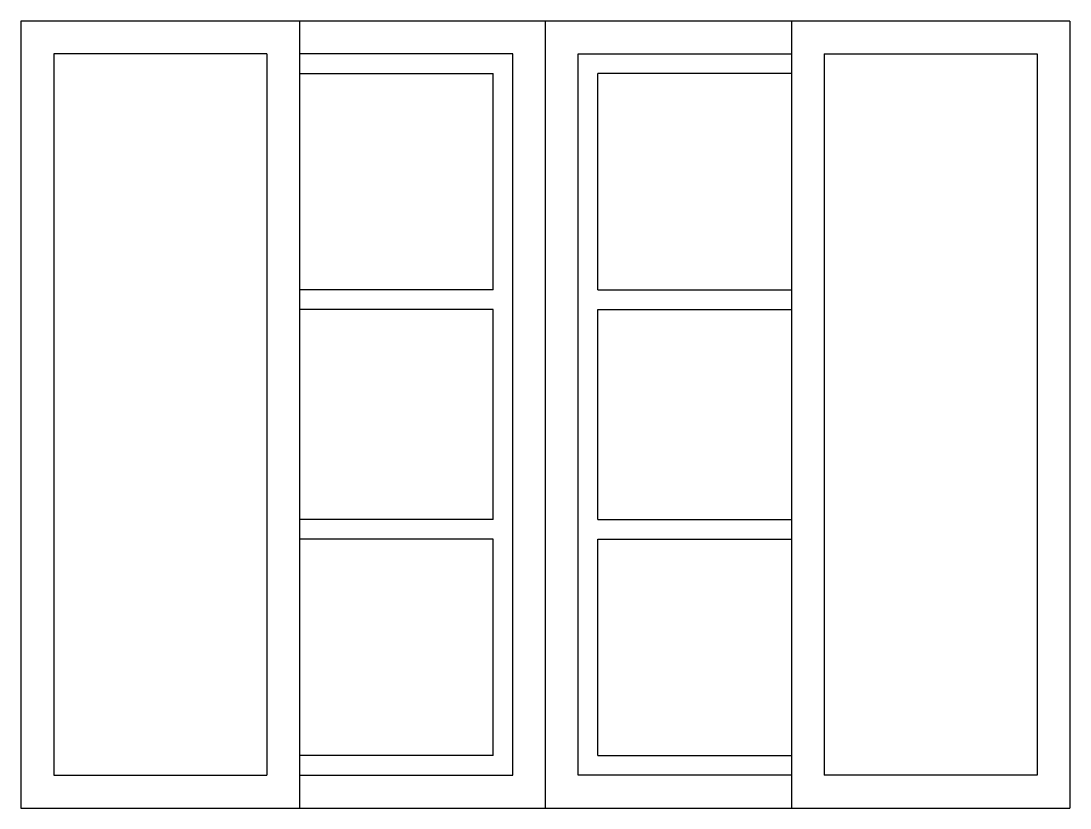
# Model space of a CAD drawing. Header units: millimetres. Extents: x -583.68 to -582.08, y 1774.83 to 1776.03.
import ezdxf

# ---------------------------------------------------------------- set-up
doc = ezdxf.new("R2010")
doc.units = ezdxf.units.MM
doc.header["$LTSCALE"] = 10
doc.layers.add('Janelas', color=2, linetype='Continuous')

msp = doc.modelspace()

# ---------------------------------------------------------------- linework, layer by layer
at = {"layer": 'Janelas'}
for p, q in [((-582.0845, 1776.0332), (-583.6845, 1776.0332)), ((-583.6845, 1776.0332), (-583.6845, 1774.8332)), ((-583.2595, 1776.0332), (-583.2595, 1774.8332)), ((-582.8845, 1774.8332), (-582.8845, 1776.0332)), ((-582.5095, 1776.0332), (-582.5095, 1774.8332)), ((-582.0845, 1776.0332), (-582.0845, 1774.8332)), ((-583.6845, 1774.8332), (-582.0845, 1774.8332))]:
    msp.add_line(p, q, dxfattribs=at)
at = {"layer": 'Janelas', "color": 1}
for p, q in [((-583.3095, 1775.9832), (-583.6345, 1775.9832)), ((-583.6345, 1775.9832), (-583.6345, 1774.8832)), ((-583.3095, 1775.9832), (-583.3095, 1774.8832)), ((-582.9345, 1775.9832), (-583.2595, 1775.9832)), ((-582.9345, 1774.8832), (-582.9345, 1775.9832)), ((-582.8345, 1775.9832), (-582.5095, 1775.9832)), ((-582.8345, 1774.8832), (-582.8345, 1775.9832)), ((-582.4595, 1775.9832), (-582.1345, 1775.9832)), ((-582.4595, 1775.9832), (-582.4595, 1774.8832)), ((-582.1345, 1775.9832), (-582.1345, 1774.8832)), ((-583.2595, 1775.9532), (-582.9645, 1775.9532)), ((-582.9645, 1775.6232), (-582.9645, 1775.9532)), ((-582.5095, 1775.9532), (-582.8045, 1775.9532)), ((-582.8045, 1775.6232), (-582.8045, 1775.9532)), ((-582.9645, 1775.6232), (-583.2595, 1775.6232)), ((-582.8045, 1775.6232), (-582.5095, 1775.6232)), ((-582.9645, 1775.5932), (-583.2595, 1775.5932)), ((-582.9645, 1775.2732), (-582.9645, 1775.5932)), ((-582.8045, 1775.2732), (-582.8045, 1775.5932)), ((-582.8045, 1775.5932), (-582.5095, 1775.5932)), ((-582.9645, 1775.2732), (-583.2595, 1775.2732)), ((-582.8045, 1775.2732), (-582.5095, 1775.2732)), ((-582.9645, 1775.2432), (-583.2595, 1775.2432)), ((-582.9645, 1774.9132), (-582.9645, 1775.2432)), ((-582.8045, 1775.2432), (-582.5095, 1775.2432)), ((-582.8045, 1774.9132), (-582.8045, 1775.2432)), ((-582.9645, 1774.9132), (-583.2595, 1774.9132)), ((-582.8045, 1774.9132), (-582.5095, 1774.9132)), ((-583.6345, 1774.8832), (-583.3095, 1774.8832)), ((-583.2595, 1774.8832), (-582.9345, 1774.8832)), ((-582.5095, 1774.8832), (-582.8345, 1774.8832)), ((-582.1345, 1774.8832), (-582.4595, 1774.8832))]:
    msp.add_line(p, q, dxfattribs=at)

doc.saveas('drawing.dxf')
